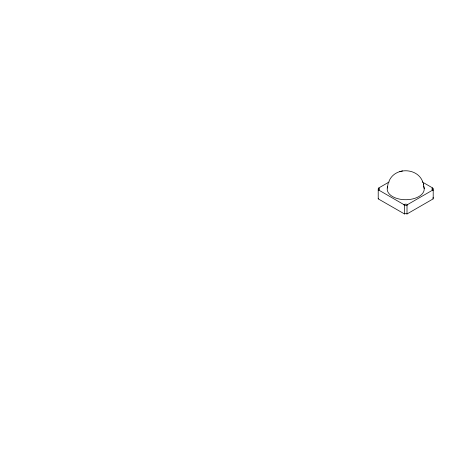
<?xml version="1.0" encoding="UTF-8"?>
<svg xmlns="http://www.w3.org/2000/svg" width="456" height="456" viewBox="0 0 456 456"><rect width="100%" height="100%" fill="white"/><g stroke="black" fill="none" stroke-linecap="round" stroke-linejoin="round"><path stroke-width="0.68" d="M387.275 188.026L388.255 182.867M388.882 181.625C394.309 166.805 417.901 167.312 422.877 182.24M433.2 188.887L433.2 198.856L407.003 213.967L407.014 205.513L407.544 204.601L432.676 190.095L433.132 190.357A1.852 1.072 0 0 1 433.183 188.892L432.67 187.975L422.25 181.961M389.162 181.961L378.742 187.975L378.212 188.887L378.218 198.862L404.466 213.938A1.852 1.072 0 0 1 407.003 213.967M378.765 190.084L378.218 190.397A1.852 1.072 0 0 0 378.28 188.926L378.833 188.032A2.599 1.499 0 0 1 378.765 190.084L403.873 204.601L404.398 205.513L404.398 213.978M378.218 198.862L378.229 198.85A1.852 1.072 0 0 0 378.508 198.639M432.67 187.975L432.647 187.986A2.599 1.499 0 0 0 432.579 190.038L432.676 190.095M433.183 197.357L433.2 197.351A1.852 1.072 0 0 0 433.029 197.459M402.574 170.915L399.764 171.61M433.2 198.856L433.132 198.822A1.852 1.072 0 0 1 432.864 198.599M407.544 204.601L407.522 204.59A2.599 1.499 0 0 0 403.965 204.55L404.466 205.474A1.852 1.072 0 0 1 407.003 205.508L407.014 205.513M423.578 184.8L423.367 183.506L424.211 188.698M423.487 186.054A18.514 10.687 0 0 1 406.29 199.717A18.514 10.687 0 0 1 387.64 186.703"/></g></svg>
